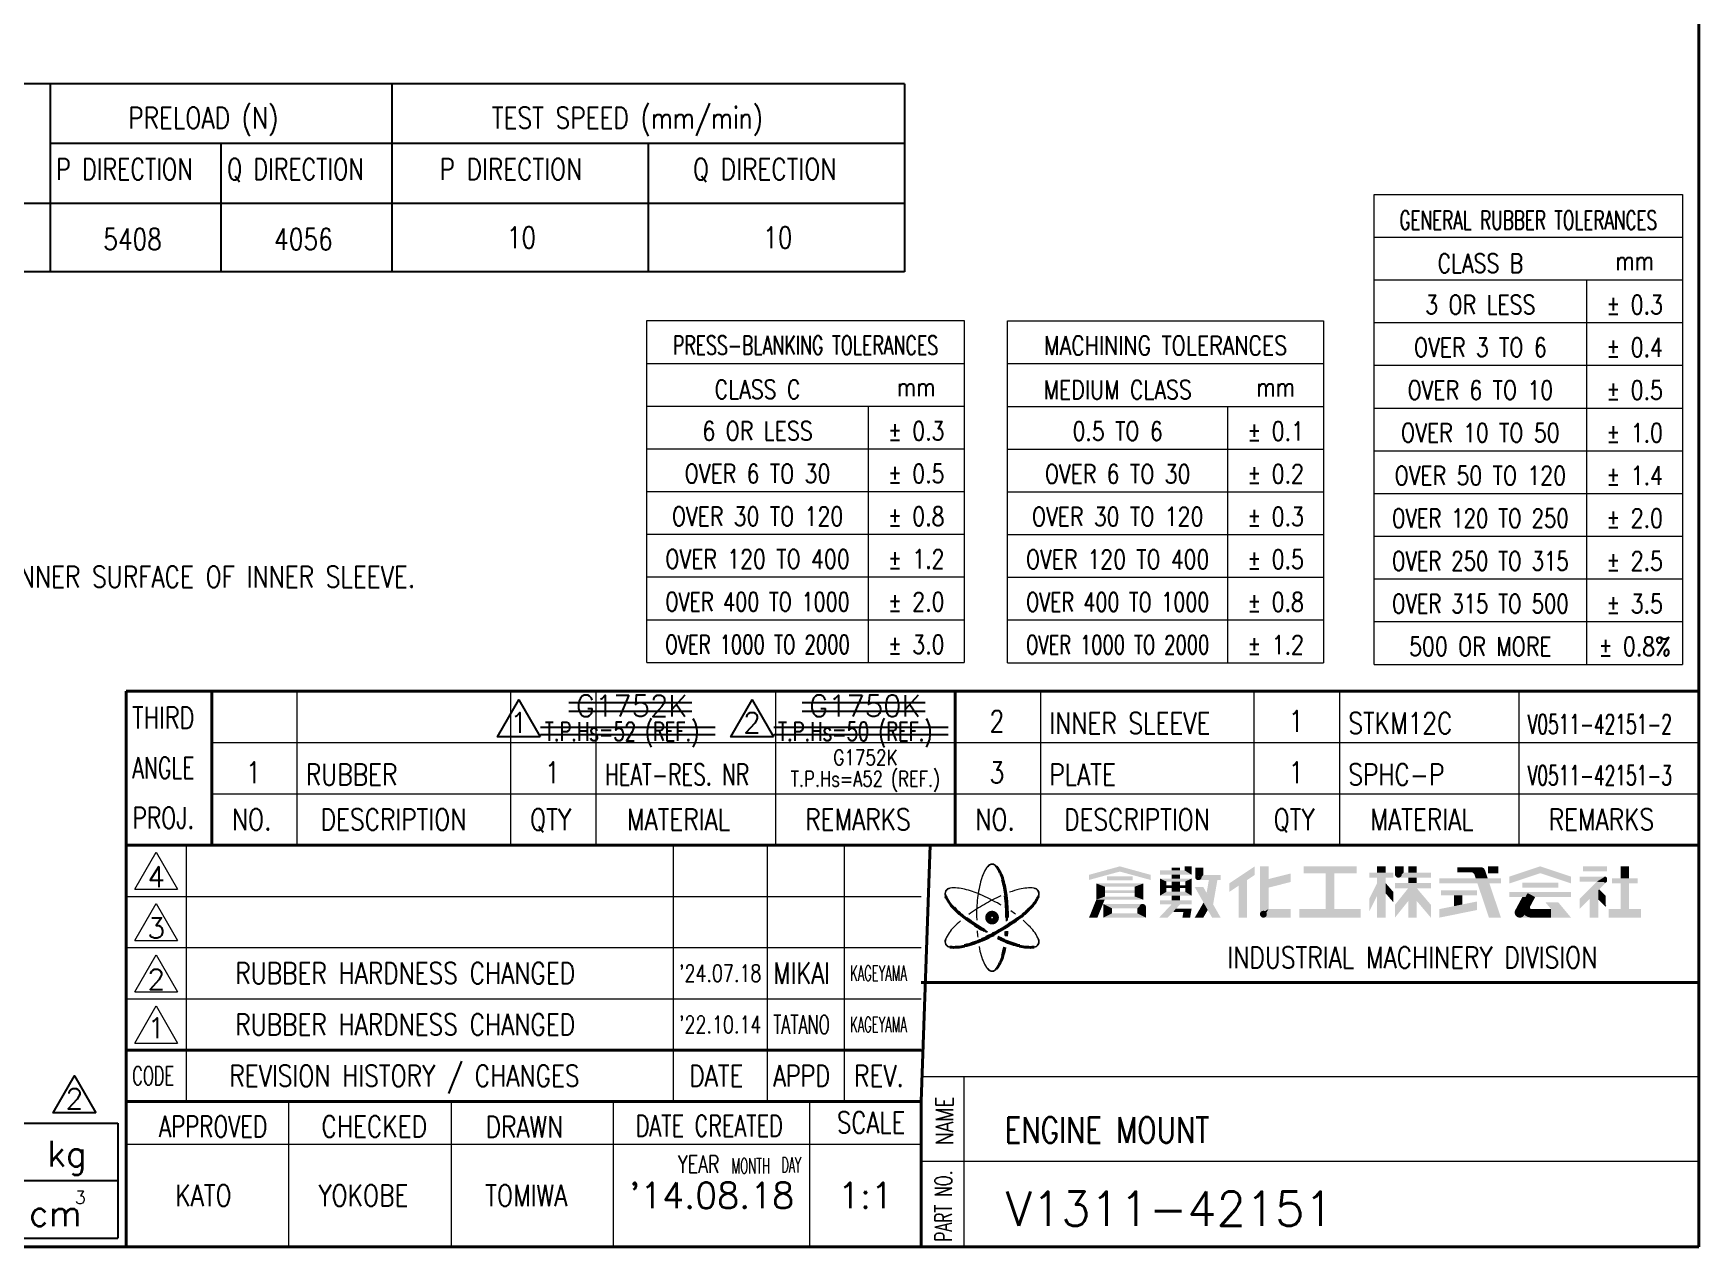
# Model space of a CAD drawing. Header units: millimetres. Extents: x 9 to 405, y 6 to 290.
# Drawn here: x 210.6 to 405.5, y 6.5 to 148.5 of the extents above; entities that cross this region are included whole.
import ezdxf
from ezdxf.enums import TextEntityAlignment as Align

# ---------------------------------------------------------------- set-up
doc = ezdxf.new("R2010")
doc.units = ezdxf.units.MM
doc.layers.get('0').update_dxf_attribs({"linetype": 'CONTINUOUS'})
for name, color, linetype, lineweight in [('AM_1', 4, 'CONTINUOUS', 20), ('AM_6_TEXT', 4, 'CONTINUOUS', 20), ('AM_BOR_GAWA', 2, 'CONTINUOUS', 40)]:
    doc.layers.add(name, color=color, linetype=linetype, lineweight=lineweight)
doc.layers.add('SCALE', color=4, linetype='CONTINUOUS')
doc.styles.add('ROMANS_EN', font='romans.shx')
doc.styles.add('SMP-SET', font='SIMPLEX', dxfattribs={"bigfont": 'BIGFONT'})
doc.styles.get("Standard").update_dxf_attribs({"font": 'txt.shx', "bigfont": 'extfont2.shx'})

# ---------------------------------------------------------------- blocks, each defined once
blk = doc.blocks.new('RUBBER_GENERAL_TOL')
at = {"layer": 'AM_6_TEXT'}
for p, q in [((0, 0), (0, 55)), ((0, 55), (36.1, 55)), ((36.1, 55), (36.1, 0)), ((0, 50), (36.1, 50)), ((0, 45), (36.1, 45)), ((24.88, 45), (24.88, 0)), ((0, 40), (36.1, 40)), ((0, 35), (36.1, 35)), ((0, 30), (36.1, 30)), ((0, 25), (36.1, 25)), ((0, 20), (36.1, 20)), ((0, 15), (36.1, 15)), ((0, 10), (36.1, 10)), ((0, 5), (36.1, 5)), ((0, 5), (36.1, 5)), ((0, 0), (36.1, 0))]:
    blk.add_line(p, q, dxfattribs=at)
at = {"layer": 'AM_1', "style": 'ROMANS_EN'}
for s, width, p in [('3 OR LESS', 0.8, (12.44, 41)), ('OVER 3 TO 6', 0.8, (12.44, 36)), ('OVER 6 TO 10', 0.8, (12.44, 31)), ('OVER 10 TO 50', 0.8, (12.44, 26)), ('OVER 50 TO 120', 0.8, (12.44, 21)), ('OVER 120 TO 250', 0.767317, (12.44, 16)), ('OVER 250 TO 315', 0.767317, (12.44, 11)), ('OVER 315 TO 500', 0.767317, (12.44, 6)), ('500 OR MORE', 0.8, (12.44, 1))]:
    blk.add_text(s, height=2.2, dxfattribs=dict(at, width=width)).set_placement(p, align=Align.CENTER)
at = {"layer": 'AM_6_TEXT', "style": 'ROMANS_EN'}
for s, width, p in [('GENERAL RUBBER TOLERANCES', 0.653837, (18.05, 50.89)), ('CLASS B', 0.8, (12.44, 45.84)), ('mm', 0.8, (30.49, 46.15)), ('%%p 0.3', 0.8, (30.49, 41)), ('%%p 0.4', 0.8, (30.49, 36)), ('%%p 0.5', 0.8, (30.49, 31)), ('%%p 1.0', 0.8, (30.49, 26)), ('%%p 1.4', 0.8, (30.49, 21)), ('%%p 2.0', 0.8, (30.49, 16)), ('%%p 2.5', 0.8, (30.49, 11)), ('%%p 3.5', 0.8, (30.49, 6)), ('%%p 0.8%', 0.8, (30.49, 1))]:
    blk.add_text(s, height=2.2, dxfattribs=dict(at, width=width)).set_placement(p, align=Align.CENTER)
blk = doc.blocks.new('PRESS_BLANKING_TOL')
at = {"layer": 'AM_6_TEXT'}
for p, q in [((0, 40), (37.12, 40)), ((0, 0), (0, 40)), ((37.12, 40), (37.12, 0)), ((0, 35), (37.12, 35)), ((0, 30), (37.12, 30)), ((25.9, 30), (25.9, 0)), ((0, 25), (37.12, 25)), ((0, 20), (37.12, 20)), ((0, 15), (37.12, 15)), ((0, 10), (37.12, 10)), ((0, 5), (37.12, 5)), ((0, 0), (37.12, 0))]:
    blk.add_line(p, q, dxfattribs=at)
at = {"layer": 'AM_1', "style": 'ROMANS_EN'}
for s, width, p in [('PRESS-BLANKING TOLERANCES', 0.674547, (18.56, 36.02)), ('6 OR LESS', 0.8, (12.95, 26)), ('OVER 6 TO 30', 0.8, (12.95, 21)), ('OVER 30 TO 120', 0.8, (12.95, 16)), ('OVER 120 TO 400', 0.8, (12.95, 11)), ('OVER 400 TO 1000', 0.748057, (12.95, 6)), ('OVER 1000 TO 2000', 0.702164, (12.95, 1))]:
    blk.add_text(s, height=2.2, dxfattribs=dict(at, width=width)).set_placement(p, align=Align.CENTER)
at = {"layer": 'AM_6_TEXT', "style": 'ROMANS_EN', "width": 0.8}
for s, p in [('CLASS C', (12.95, 30.84)), ('mm', (31.51, 31.15)), ('%%p 0.3', (31.51, 26)), ('%%p 0.5', (31.51, 21)), ('%%p 0.8', (31.51, 16)), ('%%p 1.2', (31.51, 11)), ('%%p 2.0', (31.51, 6)), ('%%p 3.0', (31.51, 1))]:
    blk.add_text(s, height=2.2, dxfattribs=at).set_placement(p, align=Align.CENTER)
blk = doc.blocks.new('MACHINING_TOL')
at = {"layer": 'AM_6_TEXT'}
for p, q in [((0, 0), (0, 40)), ((0, 40), (36.96, 40)), ((36.96, 40), (36.96, 0)), ((0, 35), (36.96, 35)), ((0, 30), (36.96, 30)), ((25.74, 30), (25.74, 0)), ((0, 25), (36.96, 25)), ((0, 20), (36.96, 20)), ((0, 15), (36.96, 15)), ((0, 10), (36.96, 10)), ((0, 5), (36.96, 5)), ((0, 0), (36.96, 0))]:
    blk.add_line(p, q, dxfattribs=at)
at = {"layer": 'AM_1', "style": 'ROMANS_EN'}
for s, width, p in [('MACHINING TOLERANCES', 0.8, (18.48, 36.02)), ('0.5 TO 6', 0.8, (12.87, 26)), ('OVER 6 TO 30', 0.8, (12.87, 21)), ('OVER 30 TO 120', 0.8, (12.87, 16)), ('OVER 120 TO 400', 0.795185, (12.87, 11)), ('OVER 400 TO 1000', 0.743212, (12.87, 6)), ('OVER 1000 TO 2000', 0.697616, (12.87, 1))]:
    blk.add_text(s, height=2.2, dxfattribs=dict(at, width=width)).set_placement(p, align=Align.CENTER)
at = {"layer": 'AM_6_TEXT', "style": 'ROMANS_EN', "width": 0.8}
for s, p in [('MEDIUM CLASS', (12.87, 30.84)), ('mm', (31.35, 31.15)), ('%%p 0.1', (31.35, 26)), ('%%p 0.2', (31.35, 21)), ('%%p 0.3', (31.35, 16)), ('%%p 0.5', (31.35, 11)), ('%%p 0.8', (31.35, 6)), ('%%p 1.2', (31.35, 1))]:
    blk.add_text(s, height=2.2, dxfattribs=at).set_placement(p, align=Align.CENTER)
blk = doc.blocks.new('rireki')
at = {"layer": 'SCALE'}
blk.add_lwpolyline([(2.5, -1.44), (-2.5, -1.44), (0, 2.89)], close=True, dxfattribs=at)
blk.add_attdef('NO', text='', height=2.4, dxfattribs=at).set_placement((0, -1), align=Align.CENTER)
blk = doc.blocks.new('A3-format')
at = {"layer": 'AM_BOR_GAWA', "color": 2}
for p, q in [((405.5, 290.5), (405.5, 6.5)), ((405.5, 6.5), (14.5, 6.5))]:
    blk.add_line(p, q, dxfattribs=at)
blk = doc.blocks.new('A3-title-bg')
at = {"layer": 'AM_BOR_GAWA', "color": 2, "lineweight": 40}
for p, q in [((-184, 47), (-184, 65)), ((-184, 65), (0, 65)), ((-174, 47), (-174, 65)), ((-87, 47), (-87, 65)), ((0, 47), (0, 65)), ((-184, 17), (-184, 47)), ((-184, 47), (-89.94, 47)), ((-91, 17), (-89.94, 47)), ((-89.94, 47), (0, 47)), ((0, 0), (0, 47)), ((-91, 30.91), (0, 30.91)), ((-184, 0), (-184, 17)), ((-184, 17), (-91, 17)), ((-91, 17), (-91, 0)), ((0, 0), (-184, 0))]:
    blk.add_line(p, q, dxfattribs=at)
at = {"layer": 'AM_BOR_GAWA', "color": 9, "lineweight": 20}
for p, q in [((-164, 47), (-164, 65)), ((-139, 47), (-139, 65)), ((-129, 47), (-129, 65)), ((-108, 47), (-108, 65)), ((-77, 47), (-77, 65)), ((-52, 47), (-52, 65)), ((-42, 47), (-42, 65)), ((-21, 47), (-21, 65)), ((-174, 59), (0, 59)), ((-174, 53), (0, 53)), ((-177, 47), (-177, 17)), ((-120, 47), (-120, 17)), ((-109, 47), (-109, 17)), ((-100, 47), (-100, 17)), ((-183, 41.83), (-180.5, 46.17)), ((-180.5, 46.17), (-178, 41.83)), ((-184, 41), (-91, 41)), ((-183, 41.83), (-178, 41.83)), ((-183, 35.83), (-180.5, 40.17)), ((-180.5, 40.17), (-178, 35.83)), ((-183, 35.83), (-178, 35.83)), ((-184, 35), (-91, 35)), ((-183, 29.83), (-180.5, 34.17)), ((-180.5, 34.17), (-178, 29.83)), ((-183, 29.83), (-178, 29.83)), ((-184, 29), (-91, 29)), ((-183, 23.83), (-180.5, 28.17)), ((-180.5, 28.17), (-178, 23.83)), ((-183, 23.83), (-178, 23.83)), ((-91, 19.91), (0, 19.91)), ((-86, 19.91), (-86, 0)), ((-165, 17), (-165, 0)), ((-146, 17), (-146, 0)), ((-127, 0), (-127, 17)), ((-104, 0), (-104, 17)), ((-184, 12), (-91, 12)), ((-91, 10), (0, 10))]:
    blk.add_line(p, q, dxfattribs=at)
at = {"layer": 'AM_BOR_GAWA', "color": 8, "lineweight": 20}
blk.add_line((-11.74, 40.71), (-10.88, 39.85), dxfattribs=at)
at = {"layer": 'AM_BOR_GAWA', "color": 9, "lineweight": 40}
blk.add_line((-184, 23), (-91, 23), dxfattribs=at)
at = {"layer": 'AM_BOR_GAWA', "color": 8, "lineweight": 20}
for points, const_width in [([(-58.72, 43.3, 1.142857), (-58.37, 43.3, 1.142857)], 0.4), ([(-35.34, 43.59, 1), (-34.94, 43.59, 1)], 0.4), ([(-25.74, 43.91, 1), (-25.24, 43.91, 1)], 0.5), ([(-11.04, 43.11, 1), (-10.84, 43.11, 1)], 0.2), ([(-11.04, 42.79, 1), (-10.84, 42.79, 1)], 0.2), ([(-83.14, 38.51, 1), (-82.24, 38.51, 1)], 0.702), ([(-65.27, 39.71, 1), (-64.87, 39.71, 1)], 0.4), ([(-51.14, 38.91, 1), (-50.74, 38.91, 1)], 0.4), ([(-21.23, 39.11, 1), (-20.63, 39.11, 1)], 0.6)]:
    blk.add_lwpolyline(points, format="xyb", close=True, dxfattribs=dict(at, const_width=const_width))
for points, const_width in [([(-28.24, 44.11), (-26.61, 44.11, -0.321798), (-25.95, 43.63), (-25.8, 43.2)], 0.6), ([(-19.58, 41.15), (-20.17, 40.04, 0.568326), (-19.56, 39.01), (-17.27, 39.01)], 1)]:
    blk.add_lwpolyline(points, format="xyb", dxfattribs=dict(at, const_width=const_width))
at = {"layer": 'AM_BOR_GAWA', "color": 9, "lineweight": 20}
for centre, radius, start, end in [((-70.98, 39.22), 13.5, 163.9948, 173.2242), ((-78.86, 41.48), 5.31, 145.2974, 163.9948), ((-82.69, 44.13), 0.65, 90, 145.2974), ((-82.69, 44.13), 0.6, 90, 145.2974), ((-87.56, 41.32), 0.65, 94.7026, 150), ((-87.56, 41.32), 0.6, 94.7026, 150), ((-87.18, 36.68), 5.31, 76.0052, 94.7026), ((-88.75, 30.39), 11.79, 66.7758, 76.0052), ((-92.71, 21.14), 21.85, 60, 66.7758), ((-72.66, 21.14), 21.85, 114.3148, 120), ((-76.63, 30.39), 11.79, 103.9948, 109.8782), ((-78.2, 36.68), 5.31, 85.2974, 103.9948), ((-77.82, 41.32), 0.6, 30, 85.2974), ((-77.82, 41.32), 0.65, 30, 85.2974), ((-72.66, 21.14), 21.85, 120, 125.7357), ((-69.23, 39.01), 15.27, 173.2242, 181.9026), ((-88.98, 26.6), 15.27, 61.1646, 61.9026), ((-88.98, 26.6), 15.27, 53.7049, 56.208), ((-83.35, 33.7), 5.31, 136.0052, 154.7026), ((-78.69, 29.2), 11.79, 130.7431, 136.0052), ((-62.64, 38.51), 21.85, 180, 180.8005), ((-87.92, 28.01), 13.5, 43.9948, 48.9857), ((-82.03, 33.7), 5.31, 25.2974, 43.9948), ((-87.56, 35.69), 0.65, 154.7026, 210), ((-87.56, 35.69), 0.6, 154.7026, 210), ((-62.64, 38.51), 21.85, 184.0993, 186.0535), ((-72.63, 37.32), 11.79, 190.6994, 196.0052), ((-77.82, 35.69), 0.6, 330, 25.2974), ((-77.82, 35.69), 0.65, 330, 25.2974), ((-78.86, 35.53), 5.31, 196.0052, 214.7026), ((-82.69, 32.88), 0.65, 214.7026, 270), ((-82.69, 32.88), 0.6, 214.7026, 270)]:
    blk.add_arc(centre, radius, start, end, dxfattribs=at)
at = {"layer": 'AM_BOR_GAWA', "color": 8, "lineweight": 20}
for centre, radius, start, end in [((-82.69, 44.13), 0.65, 34.7026, 90), ((-82.69, 44.13), 0.6, 34.7026, 90), ((-87.56, 41.32), 0.65, 150, 205.2974), ((-87.56, 41.32), 0.6, 150, 205.2974), ((-77.82, 41.32), 0.6, 334.7026, 30), ((-77.82, 41.32), 0.65, 334.7026, 30), ((-87.56, 35.69), 0.65, 210, 265.2974), ((-87.56, 35.69), 0.6, 210, 265.2974), ((-77.82, 35.69), 0.6, 274.7026, 330), ((-77.82, 35.69), 0.65, 274.7026, 330), ((-82.69, 32.88), 0.6, 270, 325.2974), ((-82.69, 32.88), 0.65, 270, 325.2974)]:
    blk.add_arc(centre, radius, start, end, dxfattribs=at)
at = {"layer": 'AM_BOR_GAWA', "color": 2, "lineweight": 40}
for centre, radius, start, end in [((-86.52, 41.48), 5.31, 16.0052, 34.7026), ((-92.75, 39.69), 11.74, 6.7758, 16.0052), ((-92.75, 39.69), 11.79, 6.7758, 16.0052), ((-83.35, 43.31), 5.31, 205.2974, 223.9948), ((-102.74, 38.51), 21.75, 0, 6.7758), ((-102.74, 38.51), 21.85, 0, 6.7758), ((-82.03, 43.31), 5.31, 316.0052, 334.7026), ((-78.69, 47.81), 11.79, 223.9948, 233.2242), ((-78.69, 47.81), 11.74, 223.9948, 233.2242), ((-86.69, 47.81), 11.74, 306.7758, 316.0052), ((-86.69, 47.81), 11.79, 306.7758, 316.0052), ((-72.66, 55.87), 21.85, 233.2242, 240), ((-72.66, 55.87), 21.75, 233.2242, 240), ((-89.86, 49.91), 15.17, 293.2242, 301.9026), ((-92.71, 55.87), 21.75, 300, 306.7758), ((-92.71, 55.87), 21.85, 300, 306.7758), ((-87.18, 40.34), 5.31, 265.2974, 283.9948), ((-89.16, 48.29), 13.45, 283.9948, 293.2242), ((-89.16, 48.29), 13.5, 283.9948, 293.2242), ((-89.86, 49.91), 15.27, 293.2242, 301.9026), ((-72.66, 55.87), 21.85, 244.4868, 246.7758), ((-72.66, 55.87), 21.75, 244.5635, 246.7758), ((-76.63, 46.63), 11.79, 246.7758, 256.0052), ((-76.63, 46.63), 11.74, 246.7758, 256.0052), ((-102.74, 38.51), 21.75, 354.4384, 355.7143), ((-102.74, 38.51), 21.85, 354.3049, 355.8564), ((-78.2, 40.34), 5.31, 256.0052, 274.7026), ((-86.52, 35.53), 5.31, 325.2974, 343.9948), ((-92.75, 37.32), 11.74, 343.9948, 348.9011), ((-92.75, 37.32), 11.79, 343.9948, 348.8521)]:
    blk.add_arc(centre, radius, start, end, dxfattribs=at)
at = {"layer": 'AM_BOR_GAWA', "color": 2, "lineweight": 20}
for centre, radius, start, end in [((-72.66, 55.87), 21.75, 240, 240.9213), ((-102.74, 38.51), 21.75, 358.9261, 360), ((-102.74, 38.51), 21.85, 359.1171, 360), ((-72.66, 55.87), 21.85, 240, 240.6897)]:
    blk.add_arc(centre, radius, start, end, dxfattribs=at)
at = {"layer": 'AM_BOR_GAWA', "color": 8, "lineweight": 20}
for points in [[(-71.34, 43.52), (-67.74, 44.51), (-71.34, 42.92), (-67.74, 43.9)], [(-69.24, 43.34), (-66.24, 43.34), (-69.24, 42.89), (-66.24, 42.89)], [(-67.74, 44.51), (-64.14, 43.52), (-67.74, 43.9), (-64.14, 42.92)], [(-63.04, 44.03), (-60.14, 44.03), (-63.04, 43.53), (-59.34, 43.53)], [(-63.04, 43.08), (-59.34, 43.08), (-62.29, 42.73), (-60.09, 42.73)], [(-63.04, 43.08), (-62.29, 42.73), (-63.04, 41.08), (-62.29, 41.53)], [(-61.69, 44.35), (-60.69, 44.35), (-61.69, 44.03), (-60.69, 44.03)], [(-61.69, 43.53), (-60.69, 43.53), (-61.69, 43.08), (-60.69, 43.08)], [(-60.14, 44.51), (-59.34, 44.51), (-60.14, 44.03), (-59.34, 43.53)], [(-60.09, 42.73), (-59.34, 43.08), (-60.09, 41.53), (-59.34, 41.08)], [(-58.92, 44.35), (-57.97, 44.35), (-58.92, 43.3), (-57.97, 43.5)], [(-58.92, 43.3), (-57.97, 43.5), (-58.52, 42.9), (-57.97, 43.5)], [(-57.97, 43.5), (-55.94, 43.5), (-58.52, 42.9), (-55.94, 42.9)], [(-57.32, 42.9), (-56.32, 42.9), (-57.58, 41.41), (-56.82, 40.06)], [(-54.94, 42.51), (-51.94, 44.51), (-54.94, 41.51), (-51.94, 43.51)], [(-53.84, 42.24), (-52.84, 42.91), (-53.84, 38.51), (-52.84, 38.51)], [(-51.34, 44.51), (-50.34, 44.51), (-51.34, 38.91), (-50.34, 39.51)], [(-50.34, 43.02), (-47.74, 43.68), (-50.34, 42.02), (-47.74, 42.68)], [(-46.24, 44.51), (-40.04, 44.51), (-46.24, 43.71), (-40.04, 43.71)], [(-43.64, 43.71), (-42.64, 43.71), (-43.64, 39.51), (-42.64, 39.51)], [(-38.53, 43.79), (-35.73, 43.79), (-38.53, 43.19), (-35.73, 43.19)], [(-37.63, 44.51), (-36.63, 44.51), (-37.63, 43.79), (-36.63, 43.79)], [(-37.63, 43.19), (-36.63, 43.19), (-37.63, 38.51), (-36.63, 38.51)], [(-35.54, 44.51), (-34.54, 44.51), (-35.54, 43.59), (-34.54, 43.79)], [(-35.54, 43.59), (-34.54, 43.79), (-35.14, 43.19), (-34.54, 43.79)], [(-34.54, 43.79), (-31.34, 43.79), (-35.14, 43.19), (-31.34, 43.19)], [(-33.99, 44.51), (-32.99, 44.51), (-33.99, 43.79), (-32.99, 43.79)], [(-33.99, 43.19), (-32.99, 43.19), (-33.99, 42.55), (-32.99, 42.55)], [(-30.34, 43.11), (-23.14, 43.11), (-30.34, 42.51), (-23.14, 42.51)], [(-26.53, 44.41), (-25.49, 44.41), (-26.09, 43.11), (-25.01, 44.07)], [(-26.09, 43.11), (-25.01, 44.07), (-26.09, 43.11), (-24.69, 43.11)], [(-24.64, 44.51), (-23.44, 44.51), (-24.64, 43.71), (-23.44, 43.71)], [(-22.14, 43.31), (-18.54, 44.51), (-22.14, 42.51), (-18.54, 43.71)], [(-18.54, 44.51), (-14.94, 43.31), (-18.54, 43.71), (-14.94, 42.51)], [(-13.94, 43.31), (-10.94, 43.31), (-13.94, 42.71), (-11.94, 42.71)], [(-13.54, 44.51), (-10.74, 44.51), (-13.54, 43.91), (-10.74, 43.91)], [(-11.94, 42.71), (-10.94, 43.31), (-11.94, 42.71), (-10.74, 43.11)], [(-11.94, 42.71), (-10.74, 43.11), (-11.94, 42.71), (-10.74, 42.79)], [(-10.14, 43.11), (-7.14, 43.11), (-10.14, 42.51), (-7.14, 42.51)], [(-9.14, 44.51), (-8.14, 44.51), (-9.14, 43.11), (-8.14, 43.11)], [(-70.49, 42.51), (-69.49, 42.13), (-70.49, 40.61), (-69.49, 40.98)], [(-70.49, 42.51), (-64.99, 42.51), (-69.49, 42.13), (-65.99, 42.13)], [(-69.49, 40.98), (-65.99, 40.98), (-70.49, 40.61), (-64.99, 40.61)], [(-69.49, 41.71), (-65.99, 41.71), (-69.49, 41.41), (-65.99, 41.41)], [(-65.99, 42.13), (-64.99, 42.51), (-65.99, 40.98), (-64.99, 40.61)], [(-62.29, 41.53), (-60.09, 41.53), (-63.04, 41.08), (-59.34, 41.08)], [(-62.29, 42.28), (-60.09, 42.28), (-62.29, 41.98), (-60.09, 41.98)], [(-61.69, 42.73), (-60.69, 42.73), (-61.69, 42.28), (-60.69, 42.28)], [(-61.69, 41.98), (-60.69, 41.98), (-61.69, 41.53), (-60.69, 41.53)], [(-61.69, 41.08), (-60.69, 41.08), (-61.69, 40.55), (-60.69, 40.55)], [(-58.97, 42.09), (-57.97, 42.09), (-56.94, 38.51), (-55.94, 38.51)], [(-38.54, 40.73), (-37.64, 42.53), (-38.54, 39.23), (-37.63, 41.05)], [(-36.63, 42.55), (-35.73, 41.51), (-36.63, 41.35), (-35.73, 40.31)], [(-35.54, 42.55), (-31.34, 42.55), (-35.54, 41.95), (-31.34, 41.95)], [(-35.54, 40.01), (-33.99, 41.95), (-35.54, 38.51), (-33.99, 40.45)], [(-33.99, 41.95), (-32.99, 41.95), (-33.99, 38.51), (-32.99, 38.51)], [(-32.99, 41.95), (-31.34, 40.01), (-32.99, 40.45), (-31.34, 38.51)], [(-30.14, 41.71), (-25.94, 41.71), (-30.14, 41.11), (-25.94, 41.11)], [(-28.64, 41.11), (-27.64, 41.11), (-28.64, 39.85), (-27.64, 40.06)], [(-25.89, 42.51), (-24.49, 42.51), (-24.54, 38.51), (-23.14, 38.51)], [(-22.14, 41.51), (-14.94, 41.51), (-22.14, 40.91), (-14.94, 40.91)], [(-20.64, 42.61), (-16.44, 42.61), (-20.64, 42.01), (-16.44, 42.01)], [(-11.94, 42.71), (-10.8, 42.65), (-13.94, 40.71), (-13.94, 39.51)], [(-12.74, 40.71), (-11.74, 41.71), (-12.74, 38.51), (-11.74, 38.51)], [(-11.94, 42.71), (-10.74, 42.79), (-11.94, 42.71), (-10.8, 42.65)], [(-11.64, 41.81), (-11.74, 40.71), (-11.74, 41.71)], [(-11.64, 41.81), (-10.88, 41.05), (-11.74, 40.71), (-10.88, 39.85)], [(-10.88, 39.85), (-10.88, 41.05), (-11.74, 40.71), (-10.88, 39.85)], [(-9.14, 42.51), (-8.14, 42.51), (-9.14, 39.51), (-8.14, 39.51)], [(-70.49, 40.61), (-69.51, 40.61), (-71.34, 38.51), (-70.36, 38.51)], [(-69.67, 40.11), (-68.67, 39.61), (-69.67, 38.51), (-68.67, 39.01)], [(-69.67, 40.11), (-65.07, 40.11), (-68.67, 39.61), (-65.67, 39.61)], [(-68.67, 39.01), (-65.67, 39.01), (-69.67, 38.51), (-64.67, 38.51)], [(-65.67, 39.61), (-65.07, 40.11), (-65.67, 39.61), (-64.67, 39.71)], [(-65.67, 39.61), (-64.67, 39.71), (-65.67, 39.01), (-64.67, 38.51)], [(-61.69, 40.05), (-60.69, 40.05), (-63.14, 38.51), (-62.14, 38.51)], [(-63.04, 40.55), (-59.34, 40.55), (-63.04, 40.05), (-59.34, 40.05)], [(-61.18, 39.56), (-59.34, 39.56), (-61.5, 39.16), (-60.3, 39.16)], [(-60.3, 39.16), (-59.34, 39.56), (-60.41, 38.51), (-59.51, 38.51)], [(-57.94, 40.27), (-57.45, 39.4), (-58.97, 38.51), (-57.97, 38.51)], [(-51.34, 38.91), (-50.34, 39.51), (-50.94, 38.51), (-50.34, 39.51)], [(-50.34, 39.51), (-47.74, 39.51), (-50.94, 38.51), (-47.74, 38.51)], [(-46.74, 39.51), (-39.54, 39.51), (-46.74, 38.51), (-39.54, 38.51)], [(-30.34, 39.51), (-25.94, 40.4), (-30.34, 38.51), (-25.94, 39.4)], [(-20.64, 40.91), (-19.14, 40.91), (-21.46, 39.39), (-19.73, 39.8)], [(-21.46, 39.39), (-17.27, 39.51), (-20.93, 38.51), (-14.94, 38.51)], [(-17.94, 40.31), (-16.44, 40.31), (-17.27, 39.51), (-14.94, 38.51)], [(-11.74, 40.71), (-10.88, 39.85), (-11.74, 40.71)], [(-10.54, 39.51), (-6.74, 39.51), (-10.54, 38.51), (-6.74, 38.51)]]:
    blk.add_solid(points, dxfattribs=at)
at = {"layer": 'AM_BOR_GAWA', "color": 9, "lineweight": 20, "style": 'ROMANS_EN'}
for s, height, width, p in [('THIRD', 2.5, 0.770046, (-183.3, 60.66)), ('ANGLE', 2.5, 0.698599, (-183.3, 54.79)), ('PROJ.', 2.5, 0.752934, (-183.3, 48.93)), ('NO.', 2.5, 0.8, (-171.65, 48.75)), ('DESCRIPTION', 2.5, 0.8, (-161.26, 48.75)), ('QTY', 2.5, 0.8, (-136.75, 48.75)), ('MATERIAL', 2.5, 0.8, (-125.42, 48.75)), ('REMARKS', 2.5, 0.8, (-104.56, 48.75)), ('NO.', 2.5, 0.8, (-84.65, 48.75)), ('DESCRIPTION', 2.5, 0.8, (-74.26, 48.75)), ('QTY', 2.5, 0.8, (-49.75, 48.75)), ('MATERIAL', 2.5, 0.8, (-38.42, 48.75)), ('REMARKS', 2.5, 0.8, (-17.56, 48.75)), ('INDUSTRIAL MACHINERY DIVISION', 2.5, 0.8, (-55.15, 32.61)), ('REVISION HISTORY / CHANGES', 2.5, 0.8, (-171.94, 18.75)), ('CODE', 2.2, 0.625272, (-183.3, 18.9)), ('DATE', 2.5, 0.8, (-118.13, 18.75)), ('APPD', 2.5, 0.765192, (-108.3, 18.75)), ('REV.', 2.5, 0.8, (-98.84, 18.75)), ('SCALE', 2.5, 0.785374, (-100.85, 13.27)), ('APPROVED', 2.5, 0.73364, (-180.18, 12.82)), ('CHECKED', 2.5, 0.8, (-161.16, 12.82)), ('DRAWN', 2.5, 0.8, (-141.96, 12.76)), ('DATE CREATED', 2.5, 0.714183, (-124.4, 12.91)), ('YEAR', 2, 0.747337, (-119.45, 8.66)), ('MONTH', 1.8, 0.550991, (-113.18, 8.56)), ('DAY', 1.8, 0.521917, (-107.33, 8.68))]:
    blk.add_text(s, height=height, dxfattribs=dict(at, width=width)).set_placement(p)
at = {"layer": 'AM_BOR_GAWA', "color": 9, "lineweight": 20}
for s, p in [('4', (-180.5, 43.29)), ('3', (-180.5, 37.29)), ('2', (-180.5, 31.29)), ('1', (-180.5, 25.6))]:
    blk.add_text(s, height=2.4, dxfattribs=at).set_placement(p, align=Align.MIDDLE)
at = {"layer": 'AM_BOR_GAWA', "color": 9, "lineweight": 20, "style": 'ROMANS_EN'}
for s, width, p in [('NAME', 0.8, (-88.25, 14.73)), ('PART NO.', 0.667211, (-88.38, 4.74))]:
    blk.add_text(s, height=2, rotation=90, dxfattribs=dict(at, width=width)).set_placement(p, align=Align.MIDDLE_CENTER)
at = {"layer": 'AM_BOR_GAWA', "color": 4, "lineweight": 20}
for tag, p in [('USER-NAME{18}', (-81.23, 22.07)), ('NAME{20}', (-81.23, 12.16)), ('NUMBER{20}', (-81.11, 2.45))]:
    blk.add_attdef(tag, p, '', height=4, dxfattribs=at)
blk.add_attdef('CADNO', text='', height=3, rotation=90, dxfattribs=at).set_placement((-393.5, 12.5), align=Align.MIDDLE_CENTER)
for tag, p in [('APPROVAL{6}', (-174.5, 6)), ('CHECK{6}', (-155.5, 6)), ('DRAW{6}', (-136.5, 6)), ('DATE{7}', (-115.5, 6)), ('GEN-TITLE-SCA{4}', (-97.5, 6))]:
    blk.add_attdef(tag, text='', height=3, dxfattribs=at).set_placement(p, align=Align.MIDDLE_CENTER)
blk = doc.blocks.new('3')
at = {"layer": 'SCALE'}
for p, q in [((-73.13, 0), (46.95, 0)), ((0, 0), (0, -26.92)), ((46.95, 0), (46.95, -26.92)), ((-73.13, 0), (-73.13, -26.92)), ((-73.13, -13.46), (46.95, -13.46)), ((-73.13, -26.92), (46.95, -26.92))]:
    blk.add_line(p, q, dxfattribs=at)
at = {"layer": 'SCALE', "style": 'ROMANS_EN', "width": 0.8}
for s, p in [('MASS', (-67.49, -10.2)), ('RUBBER VOLUME', (-67.49, -24.09))]:
    blk.add_text(s, height=5, dxfattribs=at).set_placement(p)
at = {"layer": 'SCALE', "style": 'SMP-SET'}
for s, p in [('kg', (35.04, -10.15)), ('cm', (32.34, -24.09))]:
    blk.add_text(s, height=6, dxfattribs=at).set_placement(p, align=Align.CENTER)
at = {"layer": 'SCALE'}
blk.add_text('3', height=3, dxfattribs=at).set_placement((38.19, -18.88), align=Align.CENTER)
blk = doc.blocks.new('MASS_VOLUME')
at = {"layer": 'SCALE', "xscale": 0.5, "yscale": 0.5, "zscale": 0.5}
blk.add_blockref('3', (64.38, 29.67), dxfattribs=at)
at = {"layer": 'SCALE', "style": 'SMP-SET'}
for s, p in [('0.51', (73.34, 24.6)), ('232', (71.91, 17.63))]:
    blk.add_text(s, height=3, dxfattribs=at).set_placement(p, align=Align.CENTER)

msp = doc.modelspace()

# ---------------------------------------------------------------- linework, layer by layer
at = {"layer": 'SCALE'}
for p, q in [((312.5803, 142.5968), (32.5803, 142.5968)), ((212.5803, 142.5968), (212.5803, 120.5968)), ((252.5803, 142.5968), (252.5803, 120.5968)), ((312.5803, 142.5968), (312.5803, 120.5968)), ((312.5803, 135.5968), (212.5803, 135.5968)), ((232.5803, 135.5968), (232.5803, 120.5968)), ((282.5803, 135.5968), (282.5803, 120.5968)), ((312.5803, 128.5968), (32.5803, 128.5968)), ((312.5803, 120.5968), (32.5803, 120.5968)), ((273.297, 70.1695), (287.6779, 70.1695)), ((300.5858, 70.1695), (314.9667, 70.1695)), ((273.297, 69.1695), (287.6779, 69.1695)), ((300.5858, 69.1695), (314.9667, 69.1695)), ((269.9755, 67.3167), (290.3957, 67.3167)), ((269.9755, 66.4367), (290.3957, 66.4367)), ((297.2643, 67.3167), (317.6845, 67.3167)), ((297.2643, 66.4367), (317.6845, 66.4367))]:
    msp.add_line(p, q, dxfattribs=at)

# ---------------------------------------------------------------- block references
for name, p in [('A3-format', (0, 0)), ('RUBBER_GENERAL_TOL', (367.5063, 74.6463)), ('PRESS_BLANKING_TOL', (282.4159, 74.8774)), ('MACHINING_TOL', (324.6356, 74.8444)), ('MASS_VOLUME', (132.6489, -8.7121))]:
    msp.add_blockref(name, p)
ref = msp.add_blockref('A3-title-bg', (405.5, 6.5))
ref.add_attrib('NAME{20}', 'ENGINE MOUNT', (324.2661, 18.6595), dxfattribs={"layer": 'AM_BOR_GAWA', "color": 4, "lineweight": 20, "height": 3, "style": 'ROMANS_EN', "width": 0.8})
ref.add_attrib('NUMBER{20}', 'V1311-42151', (324.3909, 8.9452), dxfattribs={"layer": 'AM_BOR_GAWA', "color": 4, "lineweight": 20, "height": 4})
ref.add_attrib('GEN-TITLE-SCA{4}', '1:1', dxfattribs={"layer": 'AM_BOR_GAWA', "color": 4, "lineweight": 20, "height": 3}).set_placement((308, 12.5), align=Align.MIDDLE_CENTER)
ref.add_attrib('DATE{7}', "'14.08.18", dxfattribs={"layer": 'AM_BOR_GAWA', "color": 4, "lineweight": 20, "height": 3}).set_placement((290, 12.5), align=Align.MIDDLE_CENTER)
ref.add_attrib('DRAW{6}', 'TOMIWA', (263.5067, 11.25), dxfattribs={"layer": 'AM_BOR_GAWA', "color": 4, "lineweight": 20, "height": 2.5, "style": 'ROMANS_EN', "width": 0.8})
ref.add_attrib('CHECK{6}', 'YOKOBE', (243.9671, 11.25), dxfattribs={"layer": 'AM_BOR_GAWA', "color": 4, "lineweight": 20, "height": 2.5, "style": 'ROMANS_EN', "width": 0.8})
ref.add_attrib('APPROVAL{6}', 'KATO', (227.2233, 11.25), dxfattribs={"layer": 'AM_BOR_GAWA', "color": 4, "lineweight": 20, "height": 2.5, "style": 'ROMANS_EN', "width": 0.8})
for p, values in [((267.4366, 67.6227), {'NO': '1'}), ((294.7254, 67.6227), {'NO': '2'}), ((215.4377, 23.6152), {'NO': '2'})]:
    msp.add_blockref('rireki', p, dxfattribs=at).add_auto_attribs(values)

# ---------------------------------------------------------------- texts
at = {"layer": 'SCALE', "style": 'ROMANS_EN'}
for s, height, width, p in [('PRELOAD (N)', 2.5, 0.8, (221.7145, 137.3468)), ('TEST SPEED (mm/min)', 2.5, 0.8, (264.2716, 137.3468)), ('P DIRECTION', 2.5, 0.765243, (213.2803, 131.3468)), ('Q DIRECTION', 2.5, 0.761339, (233.2803, 131.3468)), ('P DIRECTION', 2.5, 0.8, (258.1408, 131.3468)), ('Q DIRECTION', 2.5, 0.8, (287.8004, 131.3468)), ('5408', 2.5, 0.8, (218.8014, 123.1416)), ('4056', 2.5, 0.8, (238.8014, 123.1416)), ('10', 2.5, 0.8, (266.0269, 123.3468)), ('10', 2.5, 0.8, (296.0269, 123.3468)), ('FILM THICKNESS: 15 µm MIN. / ADHESION TO RUBBER IS ACCEPTABLE, EXCEPT INNER SURFACE OF INNER SLEEVE.', 2.5, 0.8, (98.9461, 83.656)), ('T.P.Hs=52 (REF.)', 2.2, 0.698601, (270.4755, 65.7017)), ('T.P.Hs=50 (REF.)', 2.2, 0.698601, (297.7643, 65.7017)), ('2', 2.5, 0.8, (322.519, 66.75)), ('INNER SLEEVE', 2.5, 0.8, (329.5, 66.5)), ('1', 2.5, 0.8, (357.519, 66.75)), ('STKM12C', 2.5, 0.8, (364.5, 66.5)), ('V0511-42151-2', 2.3, 0.633648, (385.5, 66.5)), ('1', 2.5, 0.8, (235.519, 60.75)), ('RUBBER', 2.5, 0.8, (242.5, 60.5)), ('1', 2.5, 0.8, (270.519, 60.75)), ('HEAT-RES. NR', 2.5, 0.684339, (277.5, 60.5)), ('3', 2.5, 0.8, (322.519, 60.75)), ('PLATE', 2.5, 0.8, (329.5, 60.5)), ('1', 2.5, 0.8, (357.519, 60.75)), ('SPHC-P', 2.5, 0.8, (364.5, 60.5)), ('V0511-42151-3', 2.3, 0.633648, (385.5, 60.5)), ('RUBBER HARDNESS CHANGED', 2.5, 0.8, (234.2413, 37.25)), ('MIKAI', 2.5, 0.781001, (297.2173, 37.25)), ('KAGEYAMA', 1.8, 0.548307, (306.2, 37.6)), ('RUBBER HARDNESS CHANGED', 2.5, 0.8, (234.2413, 31.25)), ('TATANO', 2.2, 0.626005, (297.2173, 31.4)), ('KAGEYAMA', 1.8, 0.548307, (306.2, 31.6))]:
    msp.add_text(s, height=height, dxfattribs=dict(at, width=width)).set_placement(p)
at = {"layer": 'SCALE'}
for s, p in [('G1752K', (274.1066, 68.538)), ('G1750K', (301.3953, 68.538))]:
    msp.add_text(s, height=2.5, dxfattribs=at).set_placement(p)
at = {"layer": 'SCALE', "style": 'ROMANS_EN'}
for s, width, p in [('G1752K', 0.8, (308, 62.85)), ('T.P.Hs=A52 (REF.)', 0.775812, (308, 60.35))]:
    msp.add_text(s, height=1.8, dxfattribs=dict(at, width=width)).set_placement(p, align=Align.CENTER)
at = {"layer": 'SCALE', "width": 0.75}
for s, p in [("'24.07.18", (290.9994, 38.5)), ("'22.10.14", (290.9994, 32.5))]:
    msp.add_text(s, height=2, dxfattribs=at).set_placement(p, align=Align.MIDDLE)

doc.saveas('drawing.dxf')
